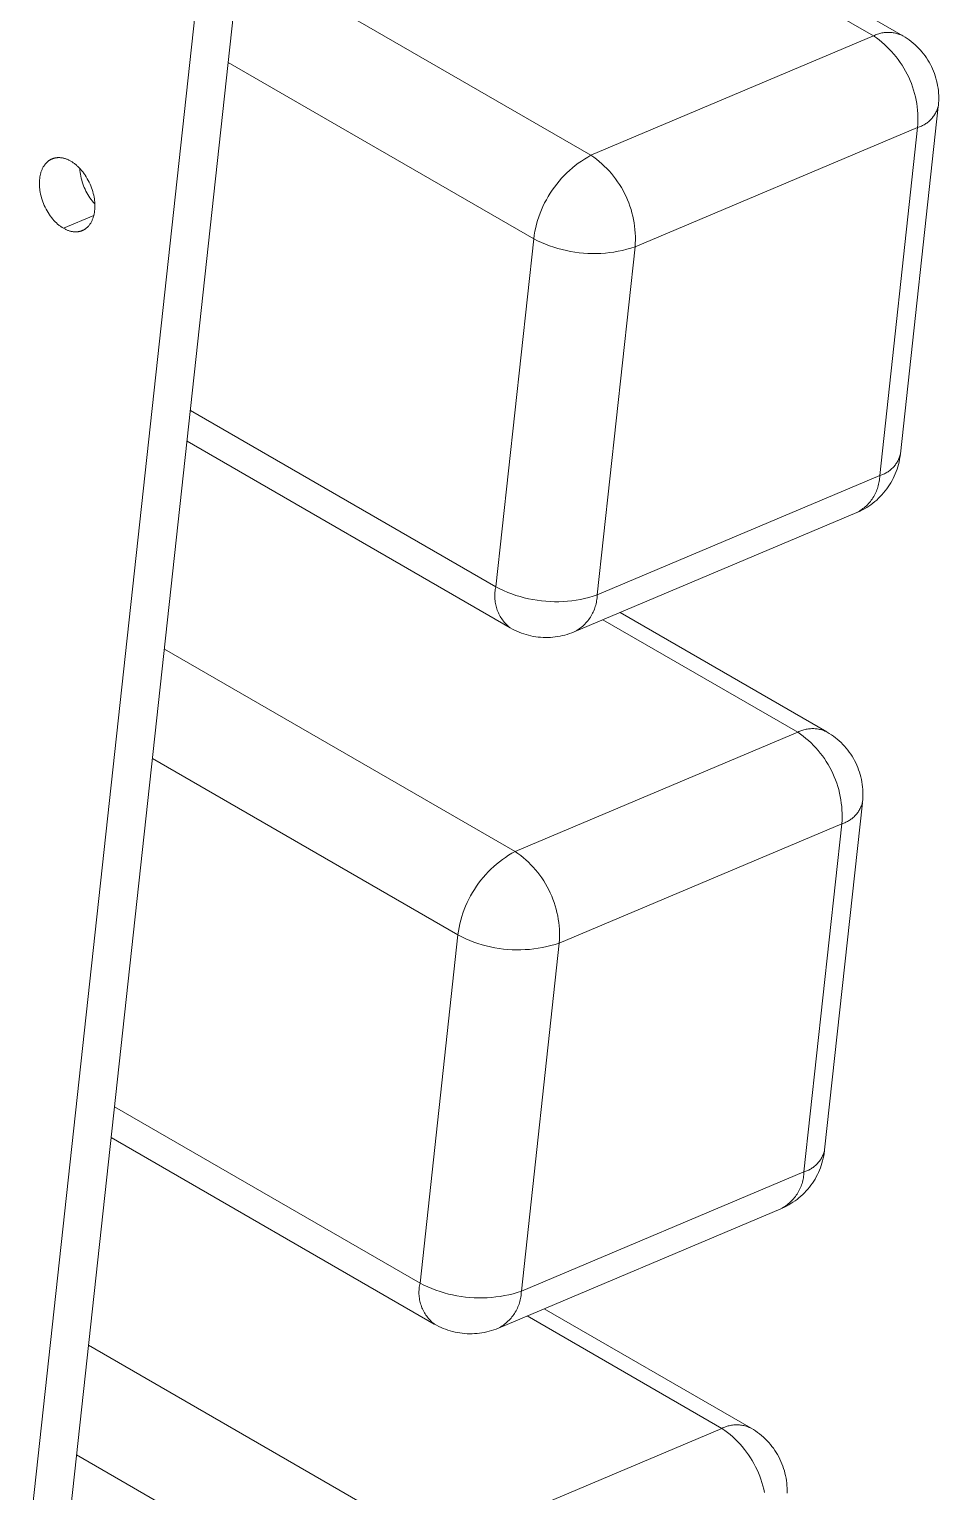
# Model space of a CAD drawing. Header units: millimetres. Extents: x -30 to 4992, y -440 to 3111.
# Drawn here: x 1595.1 to 1636.6, y 197.8 to 264.5 of the extents above; entities that cross this region are included whole.
import ezdxf

# ---------------------------------------------------------------- set-up
doc = ezdxf.new("R2010")
doc.units = ezdxf.units.MM
doc.layers.add('ZANO_R', color=7, linetype='Continuous', lineweight=0)

msp = doc.modelspace()

# ---------------------------------------------------------------- linework, layer by layer
at = {"layer": 'ZANO_R'}
for p, q in [((1585.113, 87.815), (1606.49, 284.129)), ((1583.271, 87.038), (1604.605, 282.949)), ((1625.519, 269.684), (1634.957, 264.236)), ((1633.623, 264.228), (1624.741, 269.356)), ((1604.735, 268.02), (1620.735, 258.783)), ((1620.735, 258.783), (1633.623, 264.228)), ((1633.623, 264.228), (1633.669, 264.25)), ((1633.623, 264.228), (1633.752, 264.138)), ((1633.669, 264.25), (1633.716, 264.271)), ((1633.716, 264.271), (1633.764, 264.29)), ((1633.764, 264.29), (1633.812, 264.308)), ((1633.812, 264.308), (1633.86, 264.323)), ((1633.86, 264.323), (1633.91, 264.338)), ((1633.91, 264.338), (1633.959, 264.35)), ((1633.959, 264.35), (1634.009, 264.361)), ((1634.009, 264.361), (1634.06, 264.37)), ((1634.06, 264.37), (1634.11, 264.377)), ((1634.11, 264.377), (1634.161, 264.383)), ((1634.161, 264.383), (1634.212, 264.387)), ((1634.212, 264.387), (1634.263, 264.389)), ((1634.263, 264.389), (1634.315, 264.389)), ((1634.315, 264.389), (1634.366, 264.388)), ((1634.366, 264.388), (1634.417, 264.385)), ((1634.417, 264.385), (1634.468, 264.38)), ((1634.468, 264.38), (1634.519, 264.373)), ((1634.519, 264.373), (1634.569, 264.364)), ((1634.569, 264.364), (1634.619, 264.354)), ((1634.619, 264.354), (1634.669, 264.342)), ((1634.669, 264.342), (1634.718, 264.329)), ((1634.718, 264.329), (1634.767, 264.313)), ((1634.767, 264.313), (1634.816, 264.296)), ((1634.816, 264.296), (1634.863, 264.278)), ((1634.863, 264.278), (1634.91, 264.258)), ((1634.91, 264.258), (1634.957, 264.236)), ((1634.963, 264.232), (1635.061, 264.173)), ((1633.752, 264.138), (1633.877, 264.043)), ((1633.877, 264.043), (1633.999, 263.945)), ((1633.999, 263.945), (1634.117, 263.842)), ((1634.117, 263.842), (1634.232, 263.736)), ((1634.232, 263.736), (1634.343, 263.625)), ((1634.343, 263.625), (1634.451, 263.511)), ((1635.061, 264.173), (1635.157, 264.11)), ((1635.157, 264.11), (1635.251, 264.044)), ((1635.251, 264.044), (1635.342, 263.975)), ((1635.342, 263.975), (1635.431, 263.903)), ((1635.431, 263.903), (1635.517, 263.828)), ((1635.517, 263.828), (1635.601, 263.749)), ((1635.601, 263.749), (1635.681, 263.668)), ((1635.681, 263.668), (1635.759, 263.585)), ((1635.759, 263.585), (1635.834, 263.498)), ((1618.124, 254.975), (1604.191, 263.019)), ((1634.451, 263.511), (1634.554, 263.393)), ((1634.554, 263.393), (1634.654, 263.272)), ((1634.654, 263.272), (1634.749, 263.148)), ((1634.749, 263.148), (1634.84, 263.02)), ((1634.84, 263.02), (1634.927, 262.89)), ((1634.927, 262.89), (1635.009, 262.756)), ((1635.834, 263.498), (1635.906, 263.409)), ((1635.906, 263.409), (1635.975, 263.317)), ((1635.975, 263.317), (1636.04, 263.224)), ((1636.04, 263.224), (1636.102, 263.128)), ((1636.102, 263.128), (1636.161, 263.029)), ((1636.161, 263.029), (1636.217, 262.929)), ((1636.217, 262.929), (1636.268, 262.827)), ((1635.009, 262.756), (1635.086, 262.62)), ((1635.086, 262.62), (1635.159, 262.481)), ((1635.159, 262.481), (1635.227, 262.34)), ((1635.227, 262.34), (1635.29, 262.197)), ((1636.268, 262.827), (1636.317, 262.723)), ((1636.317, 262.723), (1636.361, 262.618)), ((1636.361, 262.618), (1636.402, 262.511)), ((1636.402, 262.511), (1636.439, 262.403)), ((1636.439, 262.403), (1636.473, 262.293)), ((1636.473, 262.293), (1636.502, 262.183)), ((1635.29, 262.197), (1635.349, 262.051)), ((1635.349, 262.051), (1635.402, 261.904)), ((1635.402, 261.904), (1635.45, 261.755)), ((1635.45, 261.755), (1635.493, 261.604)), ((1635.493, 261.604), (1635.531, 261.452)), ((1636.502, 262.183), (1636.528, 262.071)), ((1636.528, 262.071), (1636.549, 261.959)), ((1636.549, 261.959), (1636.567, 261.846)), ((1636.567, 261.846), (1636.581, 261.732)), ((1636.581, 261.732), (1636.591, 261.618)), ((1636.591, 261.618), (1636.597, 261.504)), ((1636.576, 261.005), (1634.851, 245.166)), ((1635.531, 261.452), (1635.564, 261.299)), ((1635.564, 261.299), (1635.592, 261.144)), ((1635.592, 261.144), (1635.614, 260.989)), ((1635.614, 260.989), (1635.631, 260.834)), ((1636.542, 260.913), (1636.527, 260.869)), ((1636.557, 260.957), (1636.542, 260.913)), ((1636.569, 261.002), (1636.557, 260.957)), ((1636.581, 261.047), (1636.569, 261.002)), ((1636.591, 261.161), (1636.581, 261.047)), ((1636.597, 261.275), (1636.591, 261.161)), ((1636.597, 261.504), (1636.599, 261.389)), ((1636.599, 261.389), (1636.597, 261.275)), ((1635.631, 260.834), (1635.643, 260.677)), ((1635.646, 260.207), (1635.637, 260.051)), ((1635.643, 260.677), (1635.649, 260.521)), ((1635.651, 260.364), (1635.646, 260.207)), ((1635.649, 260.521), (1635.651, 260.364)), ((1636.014, 260.226), (1635.975, 260.201)), ((1636.052, 260.252), (1636.014, 260.226)), ((1636.09, 260.28), (1636.052, 260.252)), ((1636.126, 260.309), (1636.09, 260.28)), ((1636.161, 260.339), (1636.126, 260.309)), ((1636.195, 260.371), (1636.161, 260.339)), ((1636.228, 260.403), (1636.195, 260.371)), ((1636.26, 260.437), (1636.228, 260.403)), ((1636.291, 260.472), (1636.26, 260.437)), ((1636.321, 260.508), (1636.291, 260.472)), ((1636.349, 260.544), (1636.321, 260.508)), ((1636.376, 260.582), (1636.349, 260.544)), ((1636.402, 260.621), (1636.376, 260.582)), ((1636.426, 260.66), (1636.402, 260.621)), ((1636.449, 260.701), (1636.426, 260.66)), ((1636.471, 260.742), (1636.449, 260.701)), ((1636.491, 260.784), (1636.471, 260.742)), ((1636.509, 260.826), (1636.491, 260.784)), ((1636.527, 260.869), (1636.509, 260.826)), ((1635.637, 260.051), (1622.748, 254.606)), ((1633.907, 244.17), (1635.637, 260.051)), ((1635.681, 260.064), (1635.637, 260.051)), ((1635.725, 260.08), (1635.681, 260.064)), ((1635.768, 260.096), (1635.725, 260.08)), ((1635.811, 260.114), (1635.768, 260.096)), ((1635.853, 260.134), (1635.811, 260.114)), ((1635.895, 260.155), (1635.853, 260.134)), ((1635.935, 260.177), (1635.895, 260.155)), ((1635.975, 260.201), (1635.935, 260.177)), ((1595.721, 258.19), (1595.736, 258.219)), ((1595.736, 258.219), (1595.752, 258.248)), ((1595.752, 258.248), (1595.768, 258.275)), ((1595.768, 258.275), (1595.785, 258.302)), ((1595.785, 258.302), (1595.803, 258.329)), ((1595.803, 258.329), (1595.822, 258.354)), ((1595.822, 258.354), (1595.841, 258.379)), ((1595.841, 258.379), (1595.861, 258.403)), ((1595.861, 258.403), (1595.872, 258.415)), ((1595.872, 258.415), (1595.882, 258.426)), ((1595.882, 258.426), (1595.893, 258.437)), ((1595.893, 258.437), (1595.904, 258.448)), ((1595.904, 258.448), (1595.915, 258.459)), ((1595.915, 258.459), (1595.926, 258.47)), ((1595.926, 258.47), (1595.937, 258.48)), ((1595.937, 258.48), (1595.949, 258.49)), ((1595.949, 258.49), (1595.96, 258.5)), ((1595.96, 258.5), (1595.972, 258.51)), ((1595.972, 258.51), (1595.984, 258.519)), ((1595.984, 258.519), (1595.996, 258.528)), ((1595.996, 258.528), (1596.008, 258.537)), ((1596.008, 258.537), (1596.021, 258.545)), ((1596.021, 258.545), (1596.033, 258.554)), ((1596.033, 258.554), (1596.046, 258.562)), ((1596.046, 258.562), (1596.059, 258.57)), ((1596.059, 258.57), (1596.072, 258.577)), ((1596.072, 258.577), (1596.085, 258.584)), ((1596.085, 258.584), (1596.098, 258.591)), ((1596.098, 258.591), (1596.111, 258.598)), ((1596.111, 258.598), (1596.125, 258.604)), ((1596.125, 258.604), (1596.138, 258.611)), ((1596.138, 258.611), (1596.152, 258.617)), ((1596.152, 258.617), (1596.166, 258.622)), ((1596.166, 258.622), (1596.18, 258.628)), ((1596.18, 258.628), (1596.194, 258.633)), ((1596.194, 258.633), (1596.208, 258.637)), ((1596.208, 258.637), (1596.222, 258.642)), ((1596.222, 258.642), (1596.236, 258.646)), ((1596.236, 258.646), (1596.25, 258.65)), ((1596.25, 258.65), (1596.265, 258.654)), ((1596.265, 258.654), (1596.279, 258.657)), ((1596.279, 258.657), (1596.294, 258.66)), ((1596.294, 258.66), (1596.309, 258.663)), ((1596.309, 258.663), (1596.323, 258.666)), ((1596.323, 258.666), (1596.338, 258.668)), ((1596.338, 258.668), (1596.353, 258.67)), ((1596.353, 258.67), (1596.368, 258.672)), ((1596.368, 258.672), (1596.383, 258.673)), ((1596.383, 258.673), (1596.398, 258.674)), ((1596.398, 258.674), (1596.413, 258.675)), ((1596.413, 258.675), (1596.428, 258.676)), ((1596.428, 258.676), (1596.443, 258.676)), ((1596.443, 258.676), (1596.458, 258.676)), ((1596.458, 258.676), (1596.473, 258.676)), ((1596.473, 258.676), (1596.504, 258.675)), ((1596.504, 258.675), (1596.534, 258.673)), ((1596.534, 258.673), (1596.565, 258.669)), ((1596.565, 258.669), (1596.595, 258.665)), ((1596.595, 258.665), (1596.625, 258.66)), ((1596.625, 258.66), (1596.656, 258.654)), ((1596.656, 258.654), (1596.686, 258.647)), ((1596.686, 258.647), (1596.716, 258.639)), ((1596.716, 258.639), (1596.746, 258.63)), ((1596.746, 258.63), (1596.776, 258.62)), ((1596.776, 258.62), (1596.806, 258.609)), ((1596.806, 258.609), (1596.836, 258.598)), ((1596.836, 258.598), (1596.865, 258.586)), ((1596.865, 258.586), (1596.894, 258.573)), ((1596.894, 258.573), (1596.923, 258.559)), ((1596.923, 258.559), (1596.951, 258.544)), ((1596.951, 258.544), (1596.979, 258.529)), ((1596.979, 258.529), (1597.007, 258.514)), ((1597.007, 258.514), (1597.035, 258.497)), ((1597.035, 258.497), (1597.063, 258.48)), ((1597.063, 258.48), (1597.091, 258.462)), ((1597.091, 258.462), (1597.119, 258.442)), ((1597.119, 258.442), (1597.148, 258.422)), ((1597.148, 258.422), (1597.176, 258.401)), ((1597.176, 258.401), (1597.204, 258.379)), ((1597.204, 258.379), (1597.233, 258.356)), ((1597.233, 258.356), (1597.261, 258.333)), ((1597.261, 258.333), (1597.289, 258.308)), ((1597.289, 258.308), (1597.318, 258.282)), ((1597.318, 258.282), (1597.346, 258.255)), ((1597.346, 258.255), (1597.374, 258.228)), ((1597.374, 258.228), (1597.402, 258.199)), ((1619.756, 258.095), (1619.886, 258.207)), ((1619.886, 258.207), (1620.019, 258.315)), ((1620.019, 258.315), (1620.155, 258.418)), ((1620.155, 258.418), (1620.295, 258.517)), ((1620.295, 258.517), (1620.439, 258.61)), ((1620.439, 258.61), (1620.585, 258.699)), ((1620.585, 258.699), (1620.735, 258.783)), ((1620.735, 258.783), (1620.863, 258.693)), ((1620.863, 258.693), (1620.988, 258.599)), ((1620.988, 258.599), (1621.11, 258.5)), ((1621.11, 258.5), (1621.228, 258.398)), ((1621.228, 258.398), (1621.343, 258.291)), ((1621.343, 258.291), (1621.455, 258.181)), ((1595.576, 257.529), (1595.577, 257.566)), ((1595.577, 257.566), (1595.578, 257.602)), ((1595.578, 257.602), (1595.58, 257.637)), ((1595.58, 257.637), (1595.583, 257.672)), ((1595.583, 257.672), (1595.587, 257.706)), ((1595.587, 257.706), (1595.591, 257.74)), ((1595.591, 257.74), (1595.595, 257.774)), ((1595.595, 257.774), (1595.601, 257.807)), ((1595.601, 257.807), (1595.607, 257.841)), ((1595.607, 257.841), (1595.613, 257.874)), ((1595.613, 257.874), (1595.621, 257.907)), ((1595.621, 257.907), (1595.629, 257.94)), ((1595.629, 257.94), (1595.638, 257.973)), ((1595.638, 257.973), (1595.647, 258.005)), ((1595.647, 258.005), (1595.658, 258.037)), ((1595.658, 258.037), (1595.669, 258.069)), ((1595.669, 258.069), (1595.681, 258.1)), ((1595.681, 258.1), (1595.694, 258.13)), ((1595.694, 258.13), (1595.707, 258.16)), ((1595.707, 258.16), (1595.721, 258.19)), ((1597.402, 258.199), (1597.43, 258.17)), ((1597.426, 258.092), (1597.419, 258.181)), ((1597.436, 258.003), (1597.426, 258.092)), ((1597.43, 258.17), (1597.457, 258.14)), ((1597.448, 257.914), (1597.436, 258.003)), ((1597.464, 257.826), (1597.448, 257.914)), ((1597.457, 258.14), (1597.485, 258.109)), ((1597.483, 257.738), (1597.464, 257.826)), ((1597.505, 257.651), (1597.483, 257.738)), ((1597.485, 258.109), (1597.512, 258.077)), ((1597.53, 257.565), (1597.505, 257.651)), ((1597.512, 258.077), (1597.538, 258.044)), ((1597.557, 257.48), (1597.53, 257.565)), ((1597.538, 258.044), (1597.565, 258.01)), ((1597.565, 258.01), (1597.591, 257.976)), ((1597.591, 257.976), (1597.616, 257.94)), ((1597.616, 257.94), (1597.642, 257.905)), ((1597.642, 257.905), (1597.666, 257.868)), ((1597.666, 257.868), (1597.714, 257.793)), ((1597.714, 257.793), (1597.76, 257.715)), ((1597.76, 257.715), (1597.804, 257.635)), ((1597.804, 257.635), (1597.845, 257.553)), ((1597.845, 257.553), (1597.884, 257.47)), ((1619.171, 257.471), (1619.28, 257.603)), ((1619.28, 257.603), (1619.392, 257.732)), ((1619.392, 257.732), (1619.51, 257.857)), ((1619.51, 257.857), (1619.631, 257.978)), ((1619.631, 257.978), (1619.756, 258.095)), ((1621.455, 258.181), (1621.562, 258.067)), ((1621.562, 258.067), (1621.666, 257.949)), ((1621.666, 257.949), (1621.765, 257.828)), ((1621.765, 257.828), (1621.86, 257.703)), ((1621.86, 257.703), (1621.951, 257.576)), ((1621.951, 257.576), (1622.038, 257.445)), ((1595.576, 257.492), (1595.576, 257.529)), ((1595.576, 257.454), (1595.576, 257.492)), ((1595.577, 257.416), (1595.576, 257.454)), ((1595.579, 257.377), (1595.577, 257.416)), ((1595.582, 257.337), (1595.579, 257.377)), ((1595.585, 257.297), (1595.582, 257.337)), ((1595.589, 257.257), (1595.585, 257.297)), ((1595.6, 257.175), (1595.589, 257.257)), ((1595.613, 257.092), (1595.6, 257.175)), ((1595.63, 257.007), (1595.613, 257.092)), ((1595.65, 256.922), (1595.63, 257.007)), ((1595.673, 256.836), (1595.65, 256.922)), ((1597.588, 257.395), (1597.557, 257.48)), ((1597.622, 257.312), (1597.588, 257.395)), ((1597.658, 257.23), (1597.622, 257.312)), ((1597.697, 257.149), (1597.658, 257.23)), ((1597.739, 257.07), (1597.697, 257.149)), ((1597.783, 256.992), (1597.739, 257.07)), ((1597.83, 256.916), (1597.783, 256.992)), ((1597.88, 256.841), (1597.83, 256.916)), ((1597.884, 257.47), (1597.919, 257.385)), ((1597.919, 257.385), (1597.952, 257.3)), ((1597.952, 257.3), (1597.981, 257.214)), ((1597.981, 257.214), (1598.008, 257.128)), ((1598.008, 257.128), (1598.031, 257.043)), ((1598.031, 257.043), (1598.051, 256.957)), ((1598.051, 256.957), (1598.068, 256.873)), ((1598.068, 256.873), (1598.082, 256.79)), ((1618.7, 256.757), (1618.784, 256.906)), ((1618.784, 256.906), (1618.874, 257.052)), ((1618.874, 257.052), (1618.968, 257.195)), ((1618.968, 257.195), (1619.067, 257.335)), ((1619.067, 257.335), (1619.171, 257.471)), ((1622.038, 257.445), (1622.12, 257.312)), ((1622.12, 257.312), (1622.197, 257.175)), ((1622.197, 257.175), (1622.27, 257.037)), ((1622.27, 257.037), (1622.338, 256.895)), ((1622.338, 256.895), (1622.401, 256.752)), ((1595.7, 256.75), (1595.673, 256.836)), ((1595.729, 256.664), (1595.7, 256.75)), ((1595.762, 256.579), (1595.729, 256.664)), ((1595.798, 256.495), (1595.762, 256.579)), ((1595.836, 256.411), (1595.798, 256.495)), ((1595.877, 256.33), (1595.836, 256.411)), ((1595.921, 256.25), (1595.877, 256.33)), ((1595.967, 256.172), (1595.921, 256.25)), ((1597.932, 256.768), (1597.88, 256.841)), ((1597.987, 256.697), (1597.932, 256.768)), ((1598.044, 256.628), (1597.987, 256.697)), ((1598.103, 256.561), (1598.044, 256.628)), ((1598.082, 256.79), (1598.092, 256.708)), ((1598.091, 256.224), (1598.086, 256.191)), ((1598.095, 256.258), (1598.091, 256.224)), ((1598.092, 256.708), (1598.096, 256.667)), ((1598.098, 256.292), (1598.095, 256.258)), ((1598.096, 256.667), (1598.099, 256.627)), ((1598.101, 256.327), (1598.098, 256.292)), ((1598.099, 256.627), (1598.102, 256.588)), ((1598.103, 256.363), (1598.101, 256.327)), ((1598.102, 256.588), (1598.104, 256.549)), ((1598.104, 256.399), (1598.103, 256.363)), ((1598.104, 256.549), (1598.105, 256.511)), ((1598.105, 256.436), (1598.104, 256.399)), ((1598.105, 256.511), (1598.106, 256.473)), ((1598.106, 256.473), (1598.105, 256.436)), ((1618.413, 256.135), (1618.477, 256.294)), ((1618.477, 256.294), (1618.546, 256.451)), ((1618.546, 256.451), (1618.62, 256.606)), ((1618.62, 256.606), (1618.7, 256.757)), ((1622.401, 256.752), (1622.46, 256.607)), ((1622.46, 256.607), (1622.513, 256.459)), ((1622.513, 256.459), (1622.561, 256.31)), ((1622.561, 256.31), (1622.604, 256.159)), ((1596.015, 256.097), (1595.967, 256.172)), ((1596.04, 256.06), (1596.015, 256.097)), ((1596.065, 256.024), (1596.04, 256.06)), ((1596.09, 255.989), (1596.065, 256.024)), ((1596.116, 255.954), (1596.09, 255.989)), ((1596.143, 255.921), (1596.116, 255.954)), ((1596.17, 255.888), (1596.143, 255.921)), ((1596.197, 255.856), (1596.17, 255.888)), ((1596.224, 255.825), (1596.197, 255.856)), ((1596.251, 255.795), (1596.224, 255.825)), ((1596.279, 255.765), (1596.251, 255.795)), ((1596.307, 255.737), (1596.279, 255.765)), ((1596.335, 255.709), (1596.307, 255.737)), ((1596.363, 255.683), (1596.335, 255.709)), ((1596.392, 255.657), (1596.363, 255.683)), ((1596.42, 255.632), (1596.392, 255.657)), ((1596.448, 255.608), (1596.42, 255.632)), ((1596.477, 255.585), (1596.448, 255.608)), ((1596.505, 255.563), (1596.477, 255.585)), ((1596.534, 255.542), (1596.505, 255.563)), ((1596.562, 255.522), (1596.534, 255.542)), ((1596.674, 255.451), (1598.055, 256.034)), ((1597.799, 255.538), (1597.788, 255.527)), ((1597.809, 255.55), (1597.799, 255.538)), ((1597.82, 255.561), (1597.809, 255.55)), ((1597.84, 255.585), (1597.82, 255.561)), ((1597.859, 255.61), (1597.84, 255.585)), ((1597.878, 255.636), (1597.859, 255.61)), ((1597.896, 255.662), (1597.878, 255.636)), ((1597.913, 255.689), (1597.896, 255.662)), ((1597.929, 255.717), (1597.913, 255.689)), ((1597.945, 255.745), (1597.929, 255.717)), ((1597.96, 255.774), (1597.945, 255.745)), ((1597.974, 255.804), (1597.96, 255.774)), ((1597.988, 255.834), (1597.974, 255.804)), ((1598, 255.865), (1597.988, 255.834)), ((1598.012, 255.896), (1598, 255.865)), ((1598.023, 255.928), (1598.012, 255.896)), ((1598.034, 255.959), (1598.023, 255.928)), ((1598.043, 255.992), (1598.034, 255.959)), ((1598.052, 256.024), (1598.043, 255.992)), ((1598.06, 256.057), (1598.052, 256.024)), ((1598.068, 256.09), (1598.06, 256.057)), ((1598.075, 256.124), (1598.068, 256.09)), ((1598.081, 256.157), (1598.075, 256.124)), ((1598.086, 256.191), (1598.081, 256.157)), ((1618.214, 255.48), (1618.256, 255.647)), ((1618.256, 255.647), (1618.303, 255.811)), ((1618.303, 255.811), (1618.355, 255.974)), ((1618.355, 255.974), (1618.413, 256.135)), ((1622.604, 256.159), (1622.642, 256.007)), ((1622.642, 256.007), (1622.675, 255.854)), ((1622.675, 255.854), (1622.703, 255.7)), ((1622.703, 255.7), (1622.725, 255.545)), ((1622.725, 255.545), (1622.742, 255.389)), ((1596.59, 255.503), (1596.562, 255.522)), ((1596.618, 255.485), (1596.59, 255.503)), ((1596.646, 255.467), (1596.618, 255.485)), ((1596.674, 255.451), (1596.646, 255.467)), ((1596.702, 255.435), (1596.674, 255.451)), ((1596.73, 255.42), (1596.702, 255.435)), ((1596.758, 255.406), (1596.73, 255.42)), ((1596.787, 255.392), (1596.758, 255.406)), ((1596.816, 255.379), (1596.787, 255.392)), ((1596.846, 255.367), (1596.816, 255.379)), ((1596.875, 255.355), (1596.846, 255.367)), ((1596.905, 255.345), (1596.875, 255.355)), ((1596.935, 255.335), (1596.905, 255.345)), ((1596.965, 255.326), (1596.935, 255.335)), ((1596.995, 255.318), (1596.965, 255.326)), ((1597.025, 255.311), (1596.995, 255.318)), ((1597.056, 255.305), (1597.025, 255.311)), ((1597.086, 255.299), (1597.056, 255.305)), ((1597.117, 255.295), (1597.086, 255.299)), ((1597.147, 255.292), (1597.117, 255.295)), ((1597.178, 255.29), (1597.147, 255.292)), ((1597.208, 255.289), (1597.178, 255.29)), ((1597.223, 255.288), (1597.208, 255.289)), ((1597.238, 255.288), (1597.223, 255.288)), ((1597.253, 255.289), (1597.238, 255.288)), ((1597.268, 255.289), (1597.253, 255.289)), ((1597.283, 255.29), (1597.268, 255.289)), ((1597.298, 255.291), (1597.283, 255.29)), ((1597.313, 255.293), (1597.298, 255.291)), ((1597.328, 255.295), (1597.313, 255.293)), ((1597.343, 255.297), (1597.328, 255.295)), ((1597.358, 255.299), (1597.343, 255.297)), ((1597.373, 255.301), (1597.358, 255.299)), ((1597.387, 255.304), (1597.373, 255.301)), ((1597.402, 255.307), (1597.387, 255.304)), ((1597.416, 255.311), (1597.402, 255.307)), ((1597.431, 255.314), (1597.416, 255.311)), ((1597.445, 255.318), (1597.431, 255.314)), ((1597.459, 255.323), (1597.445, 255.318)), ((1597.473, 255.327), (1597.459, 255.323)), ((1597.488, 255.332), (1597.473, 255.327)), ((1597.501, 255.337), (1597.488, 255.332)), ((1597.515, 255.342), (1597.501, 255.337)), ((1597.529, 255.348), (1597.515, 255.342)), ((1597.543, 255.354), (1597.529, 255.348)), ((1597.556, 255.36), (1597.543, 255.354)), ((1597.57, 255.367), (1597.556, 255.36)), ((1597.583, 255.373), (1597.57, 255.367)), ((1597.596, 255.38), (1597.583, 255.373)), ((1597.609, 255.387), (1597.596, 255.38)), ((1597.622, 255.395), (1597.609, 255.387)), ((1597.635, 255.403), (1597.622, 255.395)), ((1597.648, 255.411), (1597.635, 255.403)), ((1597.66, 255.419), (1597.648, 255.411)), ((1597.673, 255.428), (1597.66, 255.419)), ((1597.685, 255.437), (1597.673, 255.428)), ((1597.697, 255.446), (1597.685, 255.437)), ((1597.709, 255.455), (1597.697, 255.446)), ((1597.721, 255.465), (1597.709, 255.455)), ((1597.732, 255.474), (1597.721, 255.465)), ((1597.744, 255.484), (1597.732, 255.474)), ((1597.755, 255.495), (1597.744, 255.484)), ((1597.766, 255.505), (1597.755, 255.495)), ((1597.777, 255.516), (1597.766, 255.505)), ((1597.788, 255.527), (1597.777, 255.516)), ((1616.395, 239.094), (1618.124, 254.975)), ((1618.124, 254.975), (1618.148, 255.144)), ((1618.301, 254.885), (1618.124, 254.975)), ((1618.148, 255.144), (1618.179, 255.313)), ((1618.179, 255.313), (1618.214, 255.48)), ((1618.482, 254.801), (1618.301, 254.885)), ((1622.742, 255.389), (1622.754, 255.233)), ((1622.754, 255.233), (1622.761, 255.076)), ((1622.762, 254.919), (1622.757, 254.763)), ((1622.761, 255.076), (1622.762, 254.919)), ((1618.665, 254.724), (1618.482, 254.801)), ((1618.85, 254.653), (1618.665, 254.724)), ((1619.038, 254.588), (1618.85, 254.653)), ((1619.228, 254.529), (1619.038, 254.588)), ((1619.419, 254.477), (1619.228, 254.529)), ((1619.613, 254.431), (1619.419, 254.477)), ((1619.807, 254.392), (1619.613, 254.431)), ((1620.003, 254.36), (1619.807, 254.392)), ((1620.2, 254.334), (1620.003, 254.36)), ((1620.398, 254.315), (1620.2, 254.334)), ((1620.596, 254.302), (1620.398, 254.315)), ((1620.795, 254.297), (1620.596, 254.302)), ((1620.994, 254.298), (1620.795, 254.297)), ((1621.192, 254.305), (1620.994, 254.298)), ((1622.748, 254.606), (1621.019, 238.725)), ((1621.39, 254.32), (1621.192, 254.305)), ((1621.588, 254.341), (1621.39, 254.32)), ((1621.785, 254.369), (1621.588, 254.341)), ((1621.98, 254.403), (1621.785, 254.369)), ((1622.175, 254.444), (1621.98, 254.403)), ((1622.368, 254.492), (1622.175, 254.444)), ((1622.559, 254.546), (1622.368, 254.492)), ((1622.748, 254.606), (1622.559, 254.546)), ((1622.757, 254.763), (1622.748, 254.606)), ((1602.462, 247.138), (1616.395, 239.094)), ((1617.048, 237.226), (1602.309, 245.735)), ((1634.761, 244.902), (1634.741, 244.861)), ((1634.78, 244.945), (1634.761, 244.902)), ((1634.797, 244.988), (1634.78, 244.945)), ((1634.812, 244.899), (1634.789, 244.788)), ((1634.813, 245.032), (1634.797, 244.988)), ((1634.831, 245.011), (1634.812, 244.899)), ((1634.827, 245.076), (1634.813, 245.032)), ((1634.84, 245.12), (1634.827, 245.076)), ((1634.847, 245.124), (1634.831, 245.011)), ((1634.851, 245.166), (1634.84, 245.12)), ((1633.996, 244.198), (1633.952, 244.183)), ((1634.039, 244.215), (1633.996, 244.198)), ((1634.082, 244.233), (1634.039, 244.215)), ((1634.124, 244.253), (1634.082, 244.233)), ((1634.165, 244.274), (1634.124, 244.253)), ((1634.206, 244.296), (1634.165, 244.274)), ((1634.246, 244.32), (1634.206, 244.296)), ((1634.285, 244.345), (1634.246, 244.32)), ((1634.323, 244.371), (1634.285, 244.345)), ((1634.36, 244.399), (1634.323, 244.371)), ((1634.397, 244.428), (1634.36, 244.399)), ((1634.432, 244.458), (1634.397, 244.428)), ((1634.466, 244.49), (1634.432, 244.458)), ((1634.499, 244.522), (1634.466, 244.49)), ((1634.531, 244.556), (1634.499, 244.522)), ((1634.562, 244.591), (1634.531, 244.556)), ((1634.591, 244.626), (1634.562, 244.591)), ((1634.617, 244.248), (1634.572, 244.144)), ((1634.62, 244.663), (1634.591, 244.626)), ((1634.659, 244.353), (1634.617, 244.248)), ((1634.647, 244.701), (1634.62, 244.663)), ((1634.672, 244.74), (1634.647, 244.701)), ((1634.697, 244.46), (1634.659, 244.353)), ((1634.697, 244.779), (1634.672, 244.74)), ((1634.72, 244.82), (1634.697, 244.779)), ((1634.731, 244.569), (1634.697, 244.46)), ((1634.741, 244.861), (1634.72, 244.82)), ((1634.762, 244.678), (1634.731, 244.569)), ((1634.789, 244.788), (1634.762, 244.678)), ((1621.019, 238.725), (1633.907, 244.17)), ((1633.801, 243.577), (1633.778, 243.514)), ((1633.822, 243.641), (1633.801, 243.577)), ((1633.84, 243.706), (1633.822, 243.641)), ((1633.857, 243.771), (1633.84, 243.706)), ((1633.871, 243.836), (1633.857, 243.771)), ((1633.883, 243.902), (1633.871, 243.836)), ((1633.892, 243.969), (1633.883, 243.902)), ((1633.9, 244.036), (1633.892, 243.969)), ((1633.905, 244.103), (1633.9, 244.036)), ((1633.907, 244.17), (1633.905, 244.103)), ((1633.952, 244.183), (1633.907, 244.17)), ((1634.226, 243.558), (1634.157, 243.468)), ((1634.292, 243.65), (1634.226, 243.558)), ((1634.355, 243.745), (1634.292, 243.65)), ((1634.414, 243.842), (1634.355, 243.745)), ((1634.47, 243.941), (1634.414, 243.842)), ((1634.523, 244.041), (1634.47, 243.941)), ((1634.572, 244.144), (1634.523, 244.041)), ((1633.391, 242.89), (1633.344, 242.842)), ((1633.435, 242.941), (1633.391, 242.89)), ((1633.478, 242.992), (1633.435, 242.941)), ((1633.519, 243.045), (1633.478, 242.992)), ((1633.592, 242.911), (1633.501, 242.843)), ((1633.559, 243.1), (1633.519, 243.045)), ((1633.596, 243.156), (1633.559, 243.1)), ((1633.681, 242.982), (1633.592, 242.911)), ((1633.631, 243.213), (1633.596, 243.156)), ((1633.665, 243.271), (1633.631, 243.213)), ((1633.696, 243.33), (1633.665, 243.271)), ((1633.767, 243.056), (1633.681, 242.982)), ((1633.726, 243.391), (1633.696, 243.33)), ((1633.753, 243.452), (1633.726, 243.391)), ((1633.778, 243.514), (1633.753, 243.452)), ((1633.851, 243.133), (1633.767, 243.056)), ((1633.932, 243.213), (1633.851, 243.133)), ((1634.01, 243.295), (1633.932, 243.213)), ((1634.085, 243.38), (1634.01, 243.295)), ((1634.157, 243.468), (1634.085, 243.38)), ((1632.86, 242.484), (1619.974, 237.041)), ((1632.919, 242.516), (1632.86, 242.484)), ((1633.014, 242.553), (1632.911, 242.506)), ((1632.977, 242.55), (1632.919, 242.516)), ((1633.034, 242.586), (1632.977, 242.55)), ((1633.115, 242.605), (1633.014, 242.553)), ((1633.089, 242.624), (1633.034, 242.586)), ((1633.143, 242.664), (1633.089, 242.624)), ((1633.215, 242.659), (1633.115, 242.605)), ((1633.196, 242.706), (1633.143, 242.664)), ((1633.247, 242.75), (1633.196, 242.706)), ((1633.313, 242.717), (1633.215, 242.659)), ((1633.296, 242.795), (1633.247, 242.75)), ((1633.344, 242.842), (1633.296, 242.795)), ((1633.408, 242.779), (1633.313, 242.717)), ((1633.501, 242.843), (1633.408, 242.779)), ((1616.354, 238.843), (1616.361, 238.906)), ((1616.361, 238.906), (1616.37, 238.969)), ((1616.37, 238.969), (1616.381, 239.032)), ((1616.381, 239.032), (1616.395, 239.094)), ((1616.572, 239.004), (1616.395, 239.094)), ((1616.752, 238.92), (1616.572, 239.004)), ((1616.935, 238.843), (1616.752, 238.92)), ((1616.346, 238.653), (1616.347, 238.716)), ((1616.348, 238.589), (1616.346, 238.653)), ((1616.347, 238.716), (1616.349, 238.78)), ((1616.352, 238.526), (1616.348, 238.589)), ((1616.349, 238.78), (1616.354, 238.843)), ((1616.358, 238.463), (1616.352, 238.526)), ((1616.367, 238.4), (1616.358, 238.463)), ((1616.377, 238.337), (1616.367, 238.4)), ((1616.39, 238.275), (1616.377, 238.337)), ((1616.405, 238.213), (1616.39, 238.275)), ((1616.421, 238.152), (1616.405, 238.213)), ((1617.121, 238.771), (1616.935, 238.843)), ((1617.308, 238.706), (1617.121, 238.771)), ((1617.498, 238.648), (1617.308, 238.706)), ((1617.69, 238.596), (1617.498, 238.648)), ((1617.883, 238.55), (1617.69, 238.596)), ((1618.078, 238.511), (1617.883, 238.55)), ((1618.274, 238.479), (1618.078, 238.511)), ((1618.471, 238.453), (1618.274, 238.479)), ((1618.669, 238.434), (1618.471, 238.453)), ((1618.867, 238.421), (1618.669, 238.434)), ((1619.066, 238.415), (1618.867, 238.421)), ((1619.264, 238.416), (1619.066, 238.415)), ((1619.463, 238.424), (1619.264, 238.416)), ((1619.661, 238.439), (1619.463, 238.424)), ((1619.859, 238.46), (1619.661, 238.439)), ((1620.055, 238.487), (1619.859, 238.46)), ((1620.251, 238.522), (1620.055, 238.487)), ((1620.445, 238.563), (1620.251, 238.522)), ((1620.638, 238.611), (1620.445, 238.563)), ((1620.829, 238.665), (1620.638, 238.611)), ((1621.019, 238.725), (1620.829, 238.665)), ((1620.933, 238.197), (1620.912, 238.133)), ((1620.952, 238.261), (1620.933, 238.197)), ((1620.968, 238.326), (1620.952, 238.261)), ((1620.982, 238.392), (1620.968, 238.326)), ((1620.994, 238.458), (1620.982, 238.392)), ((1621.004, 238.524), (1620.994, 238.458)), ((1621.011, 238.591), (1621.004, 238.524)), ((1621.016, 238.658), (1621.011, 238.591)), ((1621.019, 238.725), (1621.016, 238.658)), ((1616.44, 238.091), (1616.421, 238.152)), ((1616.462, 238.031), (1616.44, 238.091)), ((1616.485, 237.972), (1616.462, 238.031)), ((1616.51, 237.914), (1616.485, 237.972)), ((1616.537, 237.857), (1616.51, 237.914)), ((1616.566, 237.8), (1616.537, 237.857)), ((1616.597, 237.745), (1616.566, 237.8)), ((1616.63, 237.69), (1616.597, 237.745)), ((1616.665, 237.637), (1616.63, 237.69)), ((1616.702, 237.585), (1616.665, 237.637)), ((1616.74, 237.535), (1616.702, 237.585)), ((1616.78, 237.486), (1616.74, 237.535)), ((1620.589, 237.548), (1620.546, 237.496)), ((1620.63, 237.601), (1620.589, 237.548)), ((1620.67, 237.655), (1620.63, 237.601)), ((1620.707, 237.711), (1620.67, 237.655)), ((1620.742, 237.768), (1620.707, 237.711)), ((1620.776, 237.826), (1620.742, 237.768)), ((1620.807, 237.886), (1620.776, 237.826)), ((1620.837, 237.946), (1620.807, 237.886)), ((1620.864, 238.007), (1620.837, 237.946)), ((1620.889, 238.07), (1620.864, 238.007)), ((1620.912, 238.133), (1620.889, 238.07)), ((1630.165, 232.465), (1621.283, 237.593)), ((1622.061, 237.922), (1631.498, 232.473)), ((1616.822, 237.438), (1616.78, 237.486)), ((1616.865, 237.391), (1616.822, 237.438)), ((1616.91, 237.347), (1616.865, 237.391)), ((1616.957, 237.303), (1616.91, 237.347)), ((1617.005, 237.262), (1616.957, 237.303)), ((1617.054, 237.222), (1617.005, 237.262)), ((1617.152, 237.167), (1617.054, 237.222)), ((1617.252, 237.116), (1617.152, 237.167)), ((1617.354, 237.069), (1617.252, 237.116)), ((1617.457, 237.025), (1617.354, 237.069)), ((1617.562, 236.984), (1617.457, 237.025)), ((1617.668, 236.947), (1617.562, 236.984)), ((1617.775, 236.914), (1617.668, 236.947)), ((1617.883, 236.884), (1617.775, 236.914)), ((1617.992, 236.858), (1617.883, 236.884)), ((1618.102, 236.836), (1617.992, 236.858)), ((1619.439, 236.867), (1619.329, 236.843)), ((1619.547, 236.894), (1619.439, 236.867)), ((1619.655, 236.925), (1619.547, 236.894)), ((1619.762, 236.959), (1619.655, 236.925)), ((1619.867, 236.998), (1619.762, 236.959)), ((1619.972, 237.039), (1619.867, 236.998)), ((1620.03, 237.072), (1619.972, 237.039)), ((1620.088, 237.106), (1620.03, 237.072)), ((1620.145, 237.142), (1620.088, 237.106)), ((1620.2, 237.18), (1620.145, 237.142)), ((1620.254, 237.22), (1620.2, 237.18)), ((1620.307, 237.262), (1620.254, 237.22)), ((1620.358, 237.305), (1620.307, 237.262)), ((1620.407, 237.35), (1620.358, 237.305)), ((1620.455, 237.397), (1620.407, 237.35)), ((1620.502, 237.446), (1620.455, 237.397)), ((1620.546, 237.496), (1620.502, 237.446)), ((1601.277, 236.258), (1617.276, 227.021)), ((1618.213, 236.818), (1618.102, 236.836)), ((1618.324, 236.803), (1618.213, 236.818)), ((1618.436, 236.792), (1618.324, 236.803)), ((1618.548, 236.785), (1618.436, 236.792)), ((1618.66, 236.782), (1618.548, 236.785)), ((1618.772, 236.783), (1618.66, 236.782)), ((1618.884, 236.787), (1618.772, 236.783)), ((1618.996, 236.795), (1618.884, 236.787)), ((1619.107, 236.808), (1618.996, 236.795)), ((1619.218, 236.824), (1619.107, 236.808)), ((1619.329, 236.843), (1619.218, 236.824)), ((1617.276, 227.021), (1630.165, 232.465)), ((1630.165, 232.465), (1630.211, 232.488)), ((1630.165, 232.465), (1630.293, 232.375)), ((1630.211, 232.488), (1630.258, 232.508)), ((1630.258, 232.508), (1630.305, 232.528)), ((1630.293, 232.375), (1630.418, 232.281)), ((1630.305, 232.528), (1630.353, 232.545)), ((1630.353, 232.545), (1630.402, 232.561)), ((1630.402, 232.561), (1630.451, 232.575)), ((1630.418, 232.281), (1630.54, 232.182)), ((1630.451, 232.575), (1630.501, 232.588)), ((1630.501, 232.588), (1630.551, 232.599)), ((1630.551, 232.599), (1630.601, 232.608)), ((1630.601, 232.608), (1630.652, 232.615)), ((1630.652, 232.615), (1630.703, 232.621)), ((1630.703, 232.621), (1630.754, 232.624)), ((1630.754, 232.624), (1630.805, 232.626)), ((1630.805, 232.626), (1630.856, 232.627)), ((1630.856, 232.627), (1630.907, 232.625)), ((1630.907, 232.625), (1630.958, 232.622)), ((1630.958, 232.622), (1631.009, 232.617)), ((1631.009, 232.617), (1631.06, 232.61)), ((1631.06, 232.61), (1631.11, 232.602)), ((1631.11, 232.602), (1631.161, 232.592)), ((1631.161, 232.592), (1631.21, 232.58)), ((1631.21, 232.58), (1631.26, 232.566)), ((1631.26, 232.566), (1631.309, 232.551)), ((1631.309, 232.551), (1631.357, 232.534)), ((1631.357, 232.534), (1631.405, 232.515)), ((1631.405, 232.515), (1631.452, 232.495)), ((1631.452, 232.495), (1631.498, 232.473)), ((1631.505, 232.469), (1631.603, 232.41)), ((1631.603, 232.41), (1631.699, 232.348)), ((1631.699, 232.348), (1631.792, 232.282)), ((1631.792, 232.282), (1631.883, 232.213)), ((1631.883, 232.213), (1631.972, 232.141)), ((1630.54, 232.182), (1630.659, 232.08)), ((1630.659, 232.08), (1630.774, 231.973)), ((1630.774, 231.973), (1630.885, 231.863)), ((1630.885, 231.863), (1630.992, 231.749)), ((1630.992, 231.749), (1631.096, 231.631)), ((1631.096, 231.631), (1631.195, 231.51)), ((1631.972, 232.141), (1632.058, 232.065)), ((1632.058, 232.065), (1632.142, 231.987)), ((1632.142, 231.987), (1632.223, 231.906)), ((1632.223, 231.906), (1632.301, 231.822)), ((1632.301, 231.822), (1632.375, 231.736)), ((1632.375, 231.736), (1632.447, 231.647)), ((1632.447, 231.647), (1632.516, 231.555)), ((1632.516, 231.555), (1632.582, 231.461)), ((1614.665, 223.212), (1600.732, 231.257)), ((1631.195, 231.51), (1631.29, 231.385)), ((1631.29, 231.385), (1631.381, 231.258)), ((1631.381, 231.258), (1631.468, 231.127)), ((1631.468, 231.127), (1631.55, 230.994)), ((1631.55, 230.994), (1631.627, 230.857)), ((1631.627, 230.857), (1631.7, 230.719)), ((1632.582, 231.461), (1632.644, 231.365)), ((1632.644, 231.365), (1632.703, 231.267)), ((1632.703, 231.267), (1632.758, 231.167)), ((1632.758, 231.167), (1632.81, 231.065)), ((1632.81, 231.065), (1632.858, 230.961)), ((1632.858, 230.961), (1632.902, 230.856)), ((1632.902, 230.856), (1632.943, 230.749)), ((1631.7, 230.719), (1631.768, 230.578)), ((1631.768, 230.578), (1631.832, 230.434)), ((1631.832, 230.434), (1631.89, 230.289)), ((1631.89, 230.289), (1631.943, 230.141)), ((1632.943, 230.749), (1632.98, 230.64)), ((1632.98, 230.64), (1633.014, 230.531)), ((1633.014, 230.531), (1633.043, 230.42)), ((1633.043, 230.42), (1633.069, 230.309)), ((1633.069, 230.309), (1633.091, 230.196)), ((1633.091, 230.196), (1633.108, 230.083)), ((1631.943, 230.141), (1631.991, 229.992)), ((1631.991, 229.992), (1632.035, 229.842)), ((1632.035, 229.842), (1632.073, 229.689)), ((1632.073, 229.689), (1632.106, 229.536)), ((1632.106, 229.536), (1632.133, 229.382)), ((1633.108, 230.083), (1633.122, 229.97)), ((1633.122, 229.97), (1633.132, 229.856)), ((1633.132, 229.856), (1633.138, 229.741)), ((1633.138, 229.741), (1633.14, 229.627)), ((1633.14, 229.627), (1633.138, 229.513)), ((1633.117, 229.242), (1631.393, 213.403)), ((1632.133, 229.382), (1632.155, 229.227)), ((1632.155, 229.227), (1632.173, 229.071)), ((1632.173, 229.071), (1632.184, 228.915)), ((1632.184, 228.915), (1632.191, 228.758)), ((1632.943, 228.858), (1632.917, 228.82)), ((1632.967, 228.898), (1632.943, 228.858)), ((1632.99, 228.938), (1632.967, 228.898)), ((1633.012, 228.979), (1632.99, 228.938)), ((1633.032, 229.021), (1633.012, 228.979)), ((1633.051, 229.064), (1633.032, 229.021)), ((1633.068, 229.107), (1633.051, 229.064)), ((1633.084, 229.15), (1633.068, 229.107)), ((1633.098, 229.195), (1633.084, 229.15)), ((1633.111, 229.239), (1633.098, 229.195)), ((1633.122, 229.284), (1633.111, 229.239)), ((1633.132, 229.398), (1633.122, 229.284)), ((1633.138, 229.513), (1633.132, 229.398)), ((1632.178, 228.288), (1619.289, 222.844)), ((1630.449, 212.407), (1632.178, 228.288)), ((1632.188, 228.445), (1632.178, 228.288)), ((1632.223, 228.302), (1632.178, 228.288)), ((1632.192, 228.602), (1632.188, 228.445)), ((1632.191, 228.758), (1632.192, 228.602)), ((1632.266, 228.317), (1632.223, 228.302)), ((1632.31, 228.334), (1632.266, 228.317)), ((1632.353, 228.352), (1632.31, 228.334)), ((1632.395, 228.371), (1632.353, 228.352)), ((1632.436, 228.392), (1632.395, 228.371)), ((1632.477, 228.415), (1632.436, 228.392)), ((1632.517, 228.438), (1632.477, 228.415)), ((1632.556, 228.464), (1632.517, 228.438)), ((1632.594, 228.49), (1632.556, 228.464)), ((1632.631, 228.518), (1632.594, 228.49)), ((1632.667, 228.547), (1632.631, 228.518)), ((1632.702, 228.577), (1632.667, 228.547)), ((1632.737, 228.608), (1632.702, 228.577)), ((1632.77, 228.641), (1632.737, 228.608)), ((1632.802, 228.675), (1632.77, 228.641)), ((1632.832, 228.709), (1632.802, 228.675)), ((1632.862, 228.745), (1632.832, 228.709)), ((1632.89, 228.782), (1632.862, 228.745)), ((1632.917, 228.82), (1632.89, 228.782)), ((1616.837, 226.754), (1616.98, 226.848)), ((1616.98, 226.848), (1617.127, 226.937)), ((1617.127, 226.937), (1617.276, 227.021)), ((1617.276, 227.021), (1617.404, 226.931)), ((1617.404, 226.931), (1617.529, 226.836)), ((1616.051, 226.095), (1616.172, 226.216)), ((1616.172, 226.216), (1616.298, 226.332)), ((1616.298, 226.332), (1616.427, 226.444)), ((1616.427, 226.444), (1616.56, 226.552)), ((1616.56, 226.552), (1616.697, 226.656)), ((1616.697, 226.656), (1616.837, 226.754)), ((1617.529, 226.836), (1617.651, 226.738)), ((1617.651, 226.738), (1617.77, 226.635)), ((1617.77, 226.635), (1617.885, 226.529)), ((1617.885, 226.529), (1617.996, 226.418)), ((1617.996, 226.418), (1618.103, 226.304)), ((1618.103, 226.304), (1618.207, 226.187)), ((1618.207, 226.187), (1618.306, 226.065)), ((1615.509, 225.433), (1615.609, 225.572)), ((1615.609, 225.572), (1615.712, 225.709)), ((1615.712, 225.709), (1615.821, 225.841)), ((1615.821, 225.841), (1615.934, 225.97)), ((1615.934, 225.97), (1616.051, 226.095)), ((1618.306, 226.065), (1618.402, 225.941)), ((1618.402, 225.941), (1618.492, 225.813)), ((1618.492, 225.813), (1618.579, 225.683)), ((1618.579, 225.683), (1618.661, 225.549)), ((1618.661, 225.549), (1618.739, 225.413)), ((1615.161, 224.843), (1615.241, 224.995)), ((1615.241, 224.995), (1615.325, 225.144)), ((1615.325, 225.144), (1615.415, 225.29)), ((1615.415, 225.29), (1615.509, 225.433)), ((1618.739, 225.413), (1618.811, 225.274)), ((1618.811, 225.274), (1618.879, 225.133)), ((1618.879, 225.133), (1618.943, 224.99)), ((1618.943, 224.99), (1619.001, 224.844)), ((1614.844, 224.049), (1614.897, 224.212)), ((1614.897, 224.212), (1614.955, 224.373)), ((1614.955, 224.373), (1615.018, 224.532)), ((1615.018, 224.532), (1615.087, 224.689)), ((1615.087, 224.689), (1615.161, 224.843)), ((1619.001, 224.844), (1619.054, 224.697)), ((1619.054, 224.697), (1619.103, 224.548)), ((1619.103, 224.548), (1619.146, 224.397)), ((1619.146, 224.397), (1619.184, 224.245)), ((1619.184, 224.245), (1619.217, 224.092)), ((1614.69, 223.382), (1614.72, 223.551)), ((1614.72, 223.551), (1614.756, 223.718)), ((1614.756, 223.718), (1614.797, 223.884)), ((1614.797, 223.884), (1614.844, 224.049)), ((1619.217, 224.092), (1619.244, 223.937)), ((1619.244, 223.937), (1619.267, 223.782)), ((1619.267, 223.782), (1619.284, 223.627)), ((1619.284, 223.627), (1619.295, 223.47)), ((1612.936, 207.331), (1614.665, 223.212)), ((1614.665, 223.212), (1614.69, 223.382)), ((1614.843, 223.123), (1614.665, 223.212)), ((1615.023, 223.039), (1614.843, 223.123)), ((1615.206, 222.961), (1615.023, 223.039)), ((1615.391, 222.89), (1615.206, 222.961)), ((1615.579, 222.825), (1615.391, 222.89)), ((1619.289, 222.844), (1617.56, 206.963)), ((1619.289, 222.844), (1619.1, 222.783)), ((1619.299, 223), (1619.289, 222.844)), ((1619.295, 223.47), (1619.302, 223.314)), ((1619.303, 223.157), (1619.299, 223)), ((1619.302, 223.314), (1619.303, 223.157)), ((1615.769, 222.767), (1615.579, 222.825)), ((1615.961, 222.714), (1615.769, 222.767)), ((1616.154, 222.669), (1615.961, 222.714)), ((1616.349, 222.63), (1616.154, 222.669)), ((1616.545, 222.597), (1616.349, 222.63)), ((1616.742, 222.571), (1616.545, 222.597)), ((1616.939, 222.552), (1616.742, 222.571)), ((1617.138, 222.54), (1616.939, 222.552)), ((1617.336, 222.534), (1617.138, 222.54)), ((1617.535, 222.535), (1617.336, 222.534)), ((1617.734, 222.543), (1617.535, 222.535)), ((1617.932, 222.557), (1617.734, 222.543)), ((1618.129, 222.578), (1617.932, 222.557)), ((1618.326, 222.606), (1618.129, 222.578)), ((1618.522, 222.641), (1618.326, 222.606)), ((1618.716, 222.682), (1618.522, 222.641)), ((1618.909, 222.729), (1618.716, 222.682)), ((1619.1, 222.783), (1618.909, 222.729)), ((1599.003, 215.376), (1612.936, 207.331)), ((1613.589, 205.463), (1598.85, 213.973)), ((1631.133, 212.864), (1631.103, 212.828)), ((1631.161, 212.901), (1631.133, 212.864)), ((1631.188, 212.939), (1631.161, 212.901)), ((1631.214, 212.977), (1631.188, 212.939)), ((1631.238, 213.017), (1631.214, 212.977)), ((1631.261, 213.057), (1631.238, 213.017)), ((1631.283, 213.098), (1631.261, 213.057)), ((1631.303, 212.915), (1631.273, 212.806)), ((1631.303, 213.14), (1631.283, 213.098)), ((1631.321, 213.182), (1631.303, 213.14)), ((1631.33, 213.026), (1631.303, 212.915)), ((1631.339, 213.226), (1631.321, 213.182)), ((1631.353, 213.137), (1631.33, 213.026)), ((1631.354, 213.269), (1631.339, 213.226)), ((1631.373, 213.249), (1631.353, 213.137)), ((1631.369, 213.313), (1631.354, 213.269)), ((1631.381, 213.358), (1631.369, 213.313)), ((1631.388, 213.361), (1631.373, 213.249)), ((1631.392, 213.403), (1631.381, 213.358)), ((1617.56, 206.963), (1630.449, 212.407)), ((1630.434, 212.206), (1630.424, 212.14)), ((1630.441, 212.273), (1630.434, 212.206)), ((1630.446, 212.34), (1630.441, 212.273)), ((1630.449, 212.407), (1630.446, 212.34)), ((1630.493, 212.421), (1630.449, 212.407)), ((1630.537, 212.436), (1630.493, 212.421)), ((1630.58, 212.452), (1630.537, 212.436)), ((1630.623, 212.471), (1630.58, 212.452)), ((1630.665, 212.49), (1630.623, 212.471)), ((1630.707, 212.511), (1630.665, 212.49)), ((1630.747, 212.533), (1630.707, 212.511)), ((1630.787, 212.557), (1630.747, 212.533)), ((1630.826, 212.582), (1630.787, 212.557)), ((1630.864, 212.609), (1630.826, 212.582)), ((1630.902, 212.637), (1630.864, 212.609)), ((1630.938, 212.666), (1630.902, 212.637)), ((1630.973, 212.696), (1630.938, 212.666)), ((1631.011, 212.178), (1630.955, 212.079)), ((1631.007, 212.727), (1630.973, 212.696)), ((1631.04, 212.76), (1631.007, 212.727)), ((1631.064, 212.279), (1631.011, 212.178)), ((1631.072, 212.793), (1631.04, 212.76)), ((1631.113, 212.381), (1631.064, 212.279)), ((1631.103, 212.828), (1631.072, 212.793)), ((1631.158, 212.485), (1631.113, 212.381)), ((1631.2, 212.591), (1631.158, 212.485)), ((1631.238, 212.698), (1631.2, 212.591)), ((1631.273, 212.806), (1631.238, 212.698)), ((1630.206, 211.508), (1630.173, 211.45)), ((1630.238, 211.568), (1630.206, 211.508)), ((1630.267, 211.628), (1630.238, 211.568)), ((1630.294, 211.689), (1630.267, 211.628)), ((1630.319, 211.752), (1630.294, 211.689)), ((1630.342, 211.815), (1630.319, 211.752)), ((1630.363, 211.879), (1630.342, 211.815)), ((1630.382, 211.943), (1630.363, 211.879)), ((1630.398, 212.008), (1630.382, 211.943)), ((1630.412, 212.074), (1630.398, 212.008)), ((1630.424, 212.14), (1630.412, 212.074)), ((1630.551, 211.533), (1630.473, 211.45)), ((1630.626, 211.618), (1630.551, 211.533)), ((1630.698, 211.705), (1630.626, 211.618)), ((1630.767, 211.796), (1630.698, 211.705)), ((1630.833, 211.888), (1630.767, 211.796)), ((1630.896, 211.983), (1630.833, 211.888)), ((1630.955, 212.079), (1630.896, 211.983)), ((1629.657, 210.842), (1629.555, 210.791)), ((1629.63, 210.862), (1629.575, 210.824)), ((1629.684, 210.902), (1629.63, 210.862)), ((1629.756, 210.897), (1629.657, 210.842)), ((1629.737, 210.944), (1629.684, 210.902)), ((1629.788, 210.987), (1629.737, 210.944)), ((1629.854, 210.955), (1629.756, 210.897)), ((1629.838, 211.033), (1629.788, 210.987)), ((1629.886, 211.079), (1629.838, 211.033)), ((1629.949, 211.016), (1629.854, 210.955)), ((1629.932, 211.128), (1629.886, 211.079)), ((1629.977, 211.178), (1629.932, 211.128)), ((1630.043, 211.081), (1629.949, 211.016)), ((1630.019, 211.23), (1629.977, 211.178)), ((1630.061, 211.283), (1630.019, 211.23)), ((1630.134, 211.149), (1630.043, 211.081)), ((1630.1, 211.337), (1630.061, 211.283)), ((1630.137, 211.393), (1630.1, 211.337)), ((1630.222, 211.22), (1630.134, 211.149)), ((1630.173, 211.45), (1630.137, 211.393)), ((1630.309, 211.294), (1630.222, 211.22)), ((1630.392, 211.37), (1630.309, 211.294)), ((1630.473, 211.45), (1630.392, 211.37)), ((1629.402, 210.722), (1616.516, 205.278)), ((1629.461, 210.754), (1629.402, 210.722)), ((1629.555, 210.791), (1629.452, 210.743)), ((1629.518, 210.788), (1629.461, 210.754)), ((1629.575, 210.824), (1629.518, 210.788)), ((1612.888, 206.954), (1612.891, 207.017)), ((1612.888, 206.89), (1612.888, 206.954)), ((1612.889, 206.827), (1612.888, 206.89)), ((1612.891, 207.017), (1612.895, 207.081)), ((1612.895, 207.081), (1612.902, 207.144)), ((1612.902, 207.144), (1612.911, 207.207)), ((1612.911, 207.207), (1612.923, 207.269)), ((1612.923, 207.269), (1612.936, 207.331)), ((1613.113, 207.241), (1612.936, 207.331)), ((1613.294, 207.158), (1613.113, 207.241)), ((1613.477, 207.08), (1613.294, 207.158)), ((1613.662, 207.009), (1613.477, 207.08)), ((1613.85, 206.944), (1613.662, 207.009)), ((1614.04, 206.885), (1613.85, 206.944)), ((1614.231, 206.833), (1614.04, 206.885)), ((1614.425, 206.788), (1614.231, 206.833)), ((1617.18, 206.848), (1616.987, 206.801)), ((1617.371, 206.902), (1617.18, 206.848)), ((1617.56, 206.963), (1617.371, 206.902)), ((1617.557, 206.896), (1617.552, 206.829)), ((1617.56, 206.963), (1617.557, 206.896)), ((1612.893, 206.763), (1612.889, 206.827)), ((1612.9, 206.7), (1612.893, 206.763)), ((1612.908, 206.637), (1612.9, 206.7)), ((1612.918, 206.575), (1612.908, 206.637)), ((1612.931, 206.512), (1612.918, 206.575)), ((1612.946, 206.451), (1612.931, 206.512)), ((1612.963, 206.389), (1612.946, 206.451)), ((1612.982, 206.329), (1612.963, 206.389)), ((1613.003, 206.269), (1612.982, 206.329)), ((1613.026, 206.21), (1613.003, 206.269)), ((1613.051, 206.151), (1613.026, 206.21)), ((1614.619, 206.749), (1614.425, 206.788)), ((1614.815, 206.716), (1614.619, 206.749)), ((1615.012, 206.69), (1614.815, 206.716)), ((1615.21, 206.671), (1615.012, 206.69)), ((1615.408, 206.659), (1615.21, 206.671)), ((1615.607, 206.653), (1615.408, 206.659)), ((1615.806, 206.654), (1615.607, 206.653)), ((1616.004, 206.662), (1615.806, 206.654)), ((1616.202, 206.676), (1616.004, 206.662)), ((1616.4, 206.697), (1616.202, 206.676)), ((1616.597, 206.725), (1616.4, 206.697)), ((1616.792, 206.759), (1616.597, 206.725)), ((1616.987, 206.801), (1616.792, 206.759)), ((1617.378, 206.184), (1617.349, 206.123)), ((1617.405, 206.245), (1617.378, 206.184)), ((1617.43, 206.307), (1617.405, 206.245)), ((1617.453, 206.37), (1617.43, 206.307)), ((1617.474, 206.434), (1617.453, 206.37)), ((1617.493, 206.499), (1617.474, 206.434)), ((1617.509, 206.564), (1617.493, 206.499)), ((1617.523, 206.629), (1617.509, 206.564)), ((1617.535, 206.695), (1617.523, 206.629)), ((1617.545, 206.762), (1617.535, 206.695)), ((1617.552, 206.829), (1617.545, 206.762)), ((1613.078, 206.094), (1613.051, 206.151)), ((1613.108, 206.038), (1613.078, 206.094)), ((1613.139, 205.982), (1613.108, 206.038)), ((1613.172, 205.928), (1613.139, 205.982)), ((1613.206, 205.875), (1613.172, 205.928)), ((1613.243, 205.823), (1613.206, 205.875)), ((1613.281, 205.772), (1613.243, 205.823)), ((1613.322, 205.723), (1613.281, 205.772)), ((1613.363, 205.675), (1613.322, 205.723)), ((1613.407, 205.629), (1613.363, 205.675)), ((1613.452, 205.584), (1613.407, 205.629)), ((1613.498, 205.541), (1613.452, 205.584)), ((1613.546, 205.499), (1613.498, 205.541)), ((1613.596, 205.459), (1613.546, 205.499)), ((1616.848, 205.499), (1616.795, 205.457)), ((1616.899, 205.543), (1616.848, 205.499)), ((1616.949, 205.588), (1616.899, 205.543)), ((1616.997, 205.635), (1616.949, 205.588)), ((1617.043, 205.684), (1616.997, 205.635)), ((1617.088, 205.734), (1617.043, 205.684)), ((1617.131, 205.785), (1617.088, 205.734)), ((1617.172, 205.838), (1617.131, 205.785)), ((1617.211, 205.893), (1617.172, 205.838)), ((1617.248, 205.949), (1617.211, 205.893)), ((1617.284, 206.006), (1617.248, 205.949)), ((1617.317, 206.064), (1617.284, 206.006)), ((1617.349, 206.123), (1617.317, 206.064)), ((1626.706, 200.703), (1617.824, 205.831)), ((1618.602, 206.159), (1628.039, 200.711)), ((1613.694, 205.405), (1613.596, 205.459)), ((1613.794, 205.354), (1613.694, 205.405)), ((1613.895, 205.306), (1613.794, 205.354)), ((1613.998, 205.262), (1613.895, 205.306)), ((1614.103, 205.222), (1613.998, 205.262)), ((1614.209, 205.185), (1614.103, 205.222)), ((1614.316, 205.151), (1614.209, 205.185)), ((1614.424, 205.122), (1614.316, 205.151)), ((1614.533, 205.096), (1614.424, 205.122)), ((1614.643, 205.074), (1614.533, 205.096)), ((1614.754, 205.055), (1614.643, 205.074)), ((1614.865, 205.041), (1614.754, 205.055)), ((1614.977, 205.03), (1614.865, 205.041)), ((1615.089, 205.023), (1614.977, 205.03)), ((1615.201, 205.02), (1615.089, 205.023)), ((1615.313, 205.02), (1615.201, 205.02)), ((1615.425, 205.025), (1615.313, 205.02)), ((1615.537, 205.033), (1615.425, 205.025)), ((1615.649, 205.045), (1615.537, 205.033)), ((1615.76, 205.061), (1615.649, 205.045)), ((1615.87, 205.081), (1615.76, 205.061)), ((1615.98, 205.104), (1615.87, 205.081)), ((1616.089, 205.132), (1615.98, 205.104)), ((1616.197, 205.162), (1616.089, 205.132)), ((1616.303, 205.197), (1616.197, 205.162)), ((1616.409, 205.235), (1616.303, 205.197)), ((1616.513, 205.277), (1616.409, 205.235)), ((1616.572, 205.309), (1616.513, 205.277)), ((1616.63, 205.343), (1616.572, 205.309)), ((1616.686, 205.379), (1616.63, 205.343)), ((1616.741, 205.418), (1616.686, 205.379)), ((1616.795, 205.457), (1616.741, 205.418)), ((1597.818, 204.495), (1613.817, 195.258)), ((1626.994, 200.813), (1627.044, 200.826)), ((1627.044, 200.826), (1627.094, 200.837)), ((1627.094, 200.837), (1627.145, 200.846)), ((1627.145, 200.846), (1627.196, 200.853)), ((1627.196, 200.853), (1627.247, 200.859)), ((1627.247, 200.859), (1627.298, 200.862)), ((1627.298, 200.862), (1627.35, 200.864)), ((1627.35, 200.864), (1627.401, 200.864)), ((1627.401, 200.864), (1627.453, 200.863)), ((1627.453, 200.863), (1627.504, 200.859)), ((1627.504, 200.859), (1627.555, 200.854)), ((1627.555, 200.854), (1627.606, 200.847)), ((1627.606, 200.847), (1627.657, 200.839)), ((1627.657, 200.839), (1627.708, 200.828)), ((1627.708, 200.828), (1627.758, 200.816)), ((1613.817, 195.258), (1626.706, 200.703)), ((1626.706, 200.703), (1626.752, 200.725)), ((1626.706, 200.703), (1626.834, 200.613)), ((1626.752, 200.725), (1626.799, 200.746)), ((1626.799, 200.746), (1626.847, 200.766)), ((1626.834, 200.613), (1626.96, 200.518)), ((1626.847, 200.766), (1626.895, 200.783)), ((1626.895, 200.783), (1626.944, 200.799)), ((1626.944, 200.799), (1626.994, 200.813)), ((1626.96, 200.518), (1627.081, 200.42)), ((1627.081, 200.42), (1627.2, 200.317)), ((1627.2, 200.317), (1627.315, 200.211)), ((1627.315, 200.211), (1627.426, 200.1)), ((1627.758, 200.816), (1627.807, 200.802)), ((1627.807, 200.802), (1627.856, 200.786)), ((1627.856, 200.786), (1627.905, 200.769)), ((1627.905, 200.769), (1627.952, 200.75)), ((1627.952, 200.75), (1628, 200.729)), ((1628, 200.729), (1628.046, 200.707)), ((1628.046, 200.707), (1628.144, 200.648)), ((1628.144, 200.648), (1628.24, 200.585)), ((1628.24, 200.585), (1628.333, 200.519)), ((1628.333, 200.519), (1628.425, 200.45)), ((1628.425, 200.45), (1628.513, 200.378)), ((1628.513, 200.378), (1628.6, 200.303)), ((1628.6, 200.303), (1628.683, 200.225)), ((1628.683, 200.225), (1628.764, 200.144)), ((1611.207, 191.45), (1597.274, 199.494)), ((1627.426, 200.1), (1627.534, 199.986)), ((1627.534, 199.986), (1627.637, 199.869)), ((1627.637, 199.869), (1627.736, 199.747)), ((1627.736, 199.747), (1627.832, 199.623)), ((1627.832, 199.623), (1627.923, 199.495)), ((1627.923, 199.495), (1628.009, 199.365)), ((1628.764, 200.144), (1628.842, 200.06)), ((1628.842, 200.06), (1628.917, 199.973)), ((1628.917, 199.973), (1628.989, 199.884)), ((1628.989, 199.884), (1629.057, 199.793)), ((1629.057, 199.793), (1629.123, 199.699)), ((1629.123, 199.699), (1629.185, 199.603)), ((1629.185, 199.603), (1629.244, 199.504)), ((1629.244, 199.504), (1629.299, 199.404)), ((1628.009, 199.365), (1628.091, 199.231)), ((1628.091, 199.231), (1628.169, 199.095)), ((1628.169, 199.095), (1628.242, 198.956)), ((1628.242, 198.956), (1628.31, 198.815)), ((1629.299, 199.404), (1629.351, 199.302)), ((1629.351, 199.302), (1629.399, 199.198)), ((1629.399, 199.198), (1629.444, 199.093)), ((1629.444, 199.093), (1629.485, 198.986)), ((1629.485, 198.986), (1629.522, 198.878)), ((1629.522, 198.878), (1629.555, 198.768)), ((1628.31, 198.815), (1628.373, 198.672)), ((1628.373, 198.672), (1628.431, 198.526)), ((1628.431, 198.526), (1628.484, 198.379)), ((1628.484, 198.379), (1628.533, 198.23)), ((1628.533, 198.23), (1628.576, 198.079)), ((1629.555, 198.768), (1629.585, 198.658)), ((1629.585, 198.658), (1629.61, 198.546)), ((1629.61, 198.546), (1629.632, 198.434)), ((1629.632, 198.434), (1629.65, 198.321)), ((1629.65, 198.321), (1629.664, 198.207)), ((1629.664, 198.207), (1629.674, 198.093)), ((1628.576, 198.079), (1628.614, 197.927)), ((1628.614, 197.927), (1628.647, 197.774)), ((1629.674, 198.093), (1629.679, 197.979)), ((1629.679, 197.979), (1629.681, 197.865)), ((1629.681, 197.865), (1629.679, 197.75))]:
    msp.add_line(p, q, dxfattribs=at)

doc.saveas('drawing.dxf')
